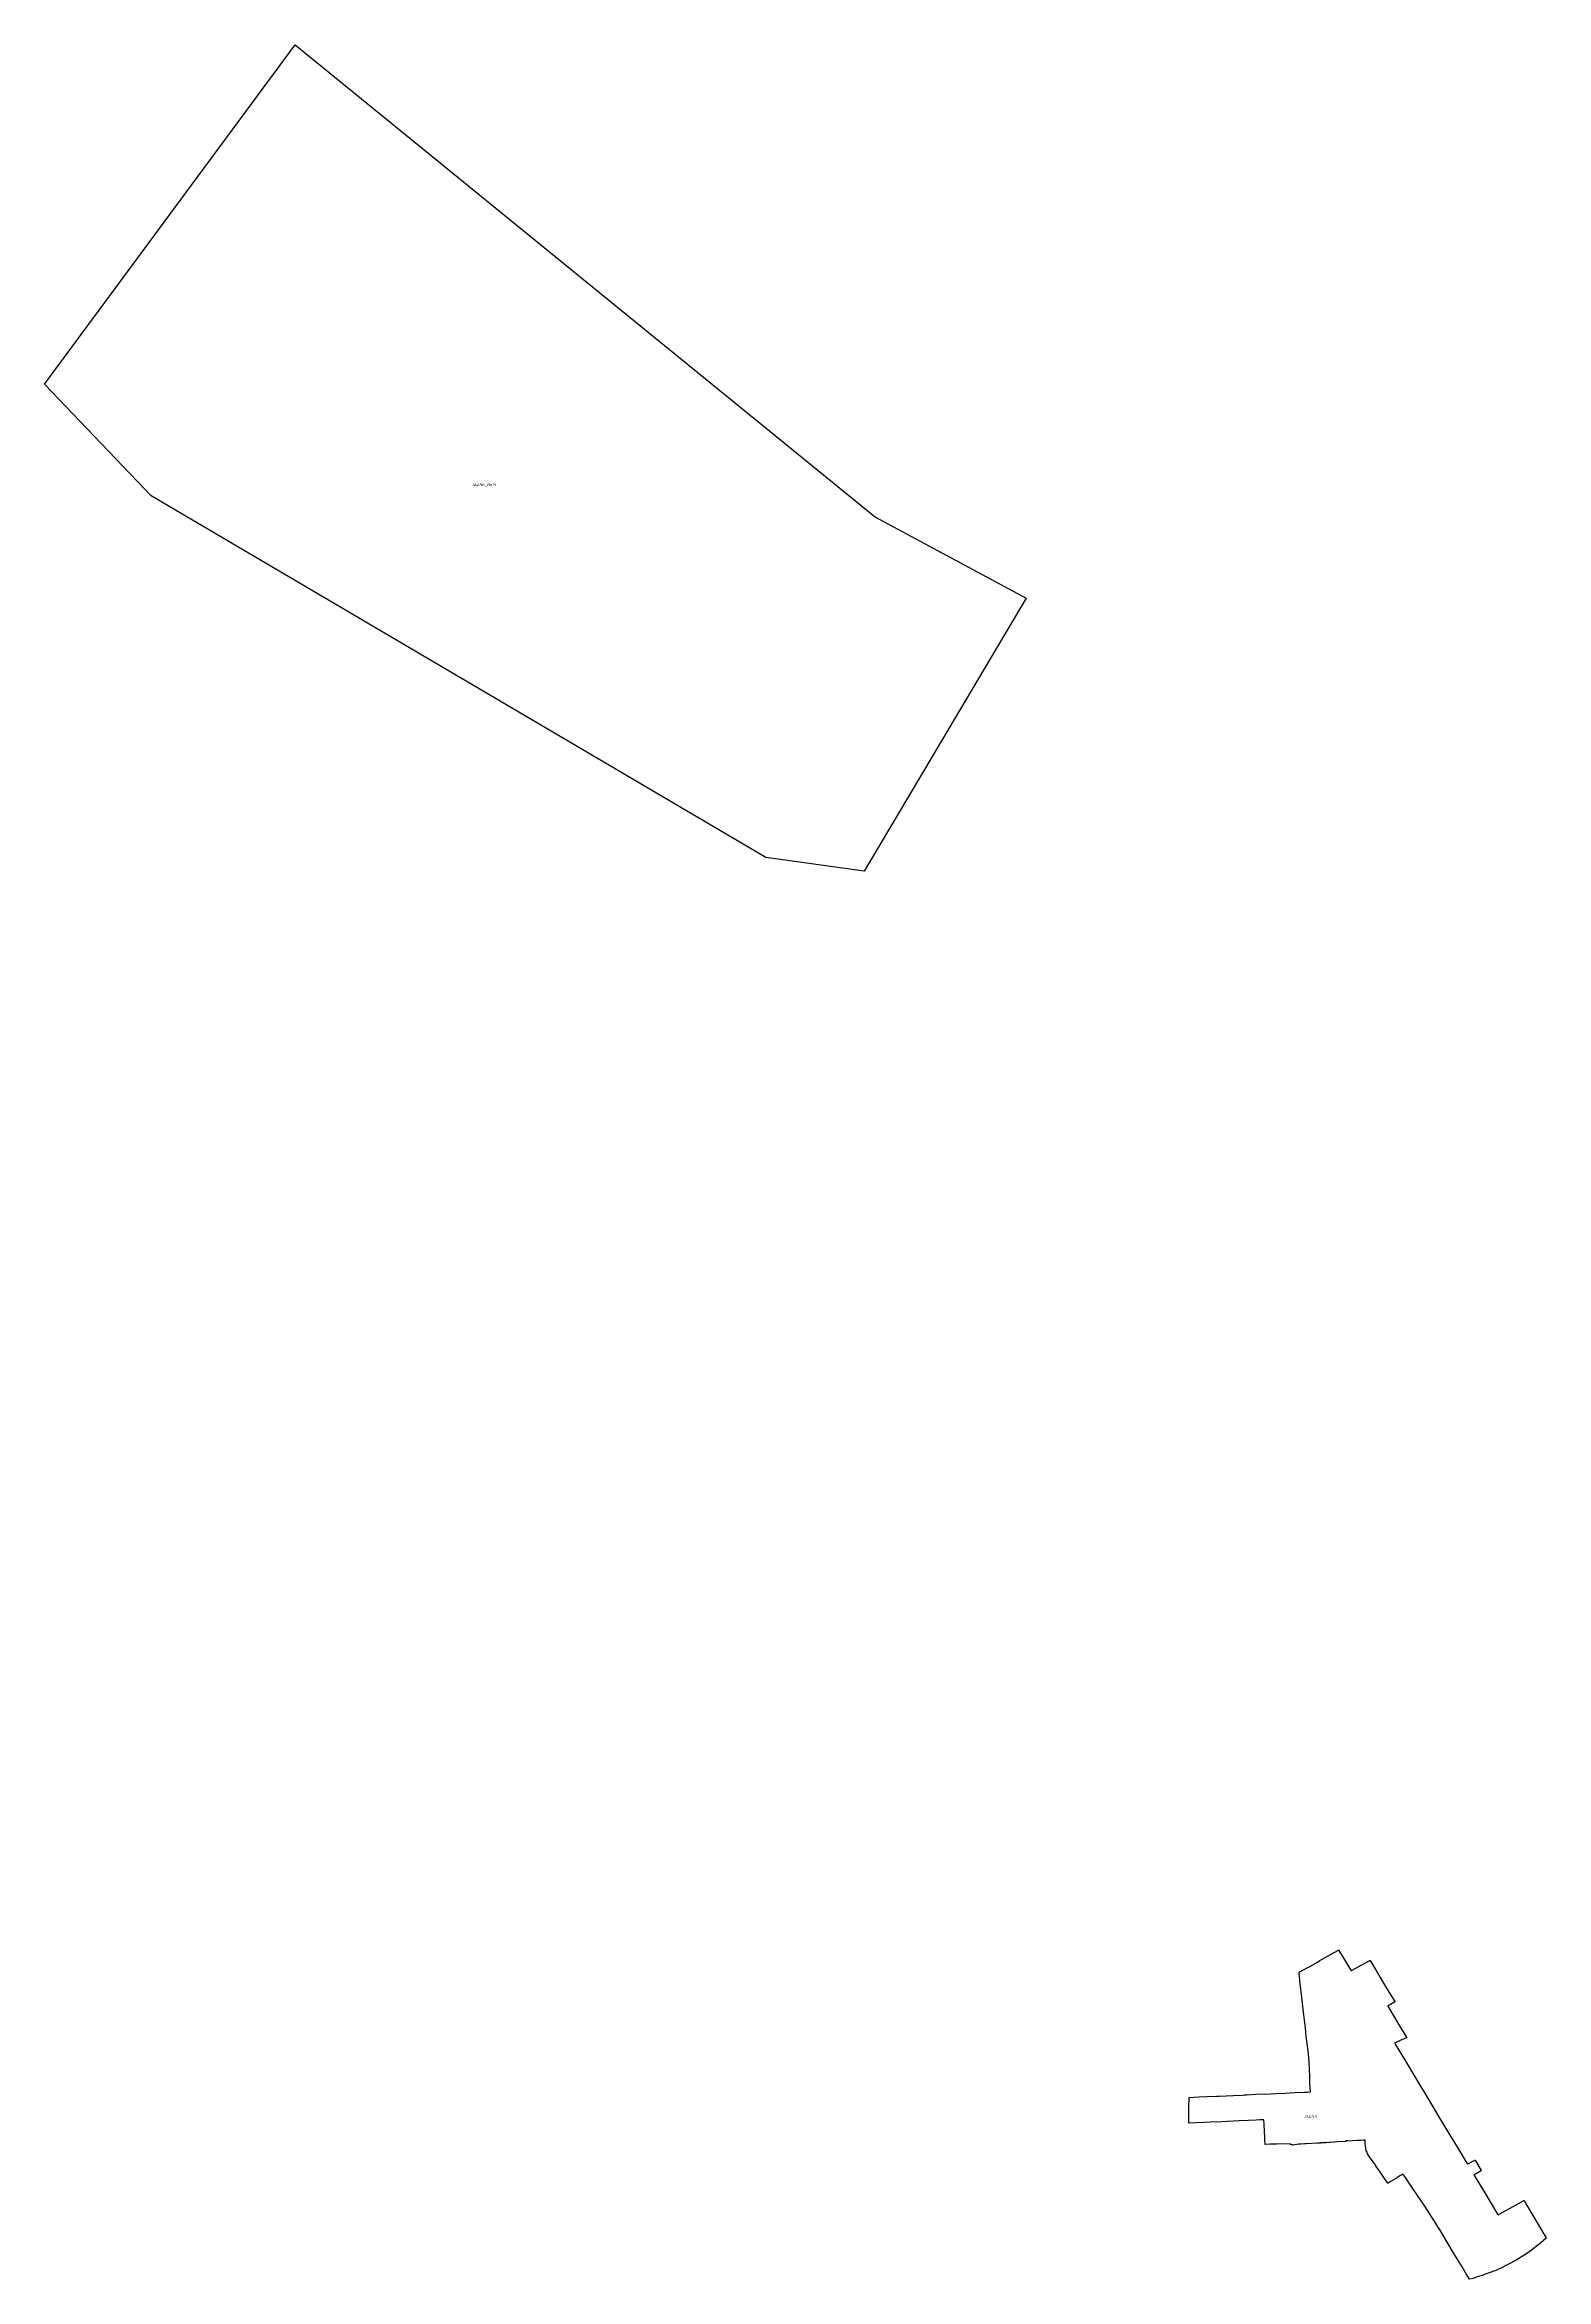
# Model space of a CAD drawing. Header units: inches. Extents: x 0.63 to 3.42, y -0.46 to 2.65.
# Drawn here: x 1.86333 to 1.89687, y -0.42197 to -0.37208 of the extents above; entities that cross this region are included whole.
import ezdxf
from ezdxf.enums import TextEntityAlignment as Align

# ---------------------------------------------------------------- set-up
doc = ezdxf.new("R2010")
doc.units = ezdxf.units.IN
doc.header["$MEASUREMENT"] = 0
doc.layers.add('Polygons', color=163, linetype='Continuous', true_color=0x4576f4)
doc.layers.add('PolygonsAnno', color=252, linetype='Continuous', true_color=0x997681)
doc.styles.add('Times New Roman', font='times.ttf')

msp = doc.modelspace()

# ---------------------------------------------------------------- linework, layer by layer
at = {"layer": 'Polygons'}
for points in [[(1.86893, -0.372084, 0), (1.881891, -0.382632, 0), (1.88525, -0.384443, 0), (1.881636, -0.390538, 0), (1.879435, -0.39023, 0), (1.865709, -0.382156, 0), (1.863333, -0.379661, 0)], [(1.892507, -0.415078, 0), (1.892516, -0.415079, 0), (1.89253, -0.415072, 0), (1.892737, -0.414958, 0), (1.892914, -0.414859, 0), (1.892928, -0.414851, 0), (1.892933, -0.414851, 0), (1.892936, -0.414855, 0), (1.893066, -0.415074, 0), (1.893157, -0.415234, 0), (1.893235, -0.415362, 0), (1.893325, -0.415506, 0), (1.893483, -0.415771, 0), (1.893486, -0.415777, 0), (1.893482, -0.415781, 0), (1.893481, -0.415781, 0), (1.893337, -0.415862, 0), (1.893332, -0.415864, 0), (1.893329, -0.41587, 0), (1.893331, -0.415876, 0), (1.893469, -0.416107, 0), (1.893615, -0.416351, 0), (1.893745, -0.416568, 0), (1.893747, -0.416572, 0), (1.893747, -0.416573, 0), (1.893746, -0.416576, 0), (1.893746, -0.416576, 0), (1.893607, -0.416641, 0), (1.893494, -0.416694, 0), (1.893489, -0.416697, 0), (1.893485, -0.416701, 0), (1.893485, -0.416705, 0), (1.893492, -0.416718, 0), (1.893692, -0.417049, 0), (1.893971, -0.417512, 0), (1.894251, -0.417978, 0), (1.894479, -0.418355, 0), (1.89471, -0.418738, 0), (1.894884, -0.419026, 0), (1.895096, -0.419376, 0), (1.895108, -0.419395, 0), (1.895112, -0.419395, 0), (1.895117, -0.419392, 0), (1.895269, -0.419309, 0), (1.895272, -0.419307, 0), (1.895275, -0.419308, 0), (1.895278, -0.419311, 0), (1.895417, -0.41954, 0), (1.89542, -0.419545, 0), (1.895419, -0.419548, 0), (1.895416, -0.419549, 0), (1.89527, -0.419631, 0), (1.89526, -0.419636, 0), (1.895258, -0.419638, 0), (1.895256, -0.419643, 0), (1.895255, -0.419648, 0), (1.895257, -0.419653, 0), (1.895263, -0.419663, 0), (1.89547, -0.420005, 0), (1.89578, -0.420517, 0), (1.895783, -0.420522, 0), (1.895787, -0.420526, 0), (1.895792, -0.420529, 0), (1.895794, -0.420528, 0), (1.895798, -0.420528, 0), (1.895802, -0.420525, 0), (1.896062, -0.420381, 0), (1.896363, -0.420213, 0), (1.896368, -0.42021, 0), (1.896372, -0.420213, 0), (1.896375, -0.420219, 0), (1.896547, -0.420506, 0), (1.896703, -0.420768, 0), (1.896807, -0.420946, 0), (1.896857, -0.421029, 0), (1.896866, -0.421044, 0), (1.896869, -0.421048, 0), (1.896868, -0.421051, 0), (1.896743, -0.421159, 0), (1.896511, -0.42134, 0), (1.896412, -0.421409, 0), (1.896193, -0.421542, 0), (1.896012, -0.421642, 0), (1.895938, -0.421678, 0), (1.895937, -0.421678, 0), (1.895937, -0.421681, 0), (1.895922, -0.421687, 0), (1.89592, -0.421687, 0), (1.895916, -0.421688, 0), (1.895723, -0.421778, 0), (1.895689, -0.421789, 0), (1.895635, -0.421811, 0), (1.895551, -0.421844, 0), (1.895452, -0.42188, 0), (1.895357, -0.421911, 0), (1.895225, -0.42195, 0), (1.895159, -0.421969, 0), (1.895152, -0.42197, 0), (1.89515, -0.421967, 0), (1.89508, -0.421849, 0), (1.894988, -0.421695, 0), (1.894843, -0.421452, 0), (1.894655, -0.421138, 0), (1.894506, -0.420889, 0), (1.894154, -0.420335, 0), (1.893993, -0.4201, 0), (1.893833, -0.419865, 0), (1.893706, -0.419678, 0), (1.893674, -0.419632, 0), (1.893666, -0.419622, 0), (1.893643, -0.419636, 0), (1.893601, -0.419662, 0), (1.893534, -0.419702, 0), (1.893522, -0.41971, 0), (1.89337, -0.419805, 0), (1.893334, -0.419826, 0), (1.89333, -0.419827, 0), (1.893326, -0.419825, 0), (1.893319, -0.419816, 0), (1.893242, -0.4197, 0), (1.893147, -0.41956, 0), (1.89314, -0.419551, 0), (1.893106, -0.419501, 0), (1.893078, -0.419461, 0), (1.893038, -0.419403, 0), (1.893029, -0.419388, 0), (1.892957, -0.419287, 0), (1.892929, -0.419249, 0), (1.892891, -0.419192, 0), (1.892879, -0.41917, 0), (1.892857, -0.419119, 0), (1.892849, -0.419095, 0), (1.892839, -0.419058, 0), (1.892828, -0.418983, 0), (1.892826, -0.418936, 0), (1.892824, -0.418874, 0), (1.892823, -0.418863, 0), (1.892808, -0.418864, 0), (1.892777, -0.418866, 0), (1.892724, -0.418869, 0), (1.892671, -0.418873, 0), (1.89267, -0.418873, 0), (1.892658, -0.418874, 0), (1.892651, -0.418875, 0), (1.892642, -0.418875, 0), (1.892423, -0.418889, 0), (1.892417, -0.41888, 0), (1.89241, -0.418881, 0), (1.892392, -0.418882, 0), (1.892392, -0.418881, 0), (1.892391, -0.418882, 0), (1.892391, -0.41889, 0), (1.892391, -0.418891, 0), (1.892202, -0.418903, 0), (1.892137, -0.418907, 0), (1.892131, -0.418908, 0), (1.892047, -0.418913, 0), (1.892044, -0.418914, 0), (1.89203, -0.418916, 0), (1.892029, -0.418916, 0), (1.89196, -0.41892, 0), (1.891957, -0.418914, 0), (1.891943, -0.418914, 0), (1.89194, -0.418921, 0), (1.891938, -0.418923, 0), (1.891833, -0.418927, 0), (1.891831, -0.418928, 0), (1.89177, -0.418931, 0), (1.89175, -0.418932, 0), (1.891504, -0.418944, 0), (1.891496, -0.418944, 0), (1.891479, -0.418945, 0), (1.891376, -0.418951, 0), (1.891359, -0.418952, 0), (1.891338, -0.418954, 0), (1.891214, -0.418972, 0), (1.891203, -0.418971, 0), (1.89118, -0.418967, 0), (1.891159, -0.418957, 0), (1.891159, -0.418943, 0), (1.890845, -0.41895, 0), (1.890695, -0.418954, 0), (1.890594, -0.418957, 0), (1.890589, -0.418957, 0), (1.890589, -0.418952, 0), (1.890589, -0.418944, 0), (1.890585, -0.418868, 0), (1.890582, -0.418796, 0), (1.890575, -0.41866, 0), (1.890568, -0.418514, 0), (1.890562, -0.41841, 0), (1.890562, -0.418408, 0), (1.890558, -0.418407, 0), (1.890538, -0.418408, 0), (1.890469, -0.418411, 0), (1.890387, -0.418415, 0), (1.890218, -0.418423, 0), (1.890006, -0.418432, 0), (1.889624, -0.418451, 0), (1.889372, -0.418461, 0), (1.889211, -0.418468, 0), (1.889052, -0.418475, 0), (1.88889, -0.418482, 0), (1.888884, -0.418483, 0), (1.888883, -0.418479, 0), (1.888885, -0.418331, 0), (1.888885, -0.418287, 0), (1.888886, -0.418127, 0), (1.888889, -0.417925, 0), (1.888889, -0.41791, 0), (1.888894, -0.417909, 0), (1.889111, -0.417898, 0), (1.889284, -0.417891, 0), (1.889512, -0.417881, 0), (1.889516, -0.417881, 0), (1.889556, -0.41788, 0), (1.889563, -0.417879, 0), (1.889721, -0.417872, 0), (1.889882, -0.417865, 0), (1.890081, -0.417856, 0), (1.890119, -0.417855, 0), (1.890176, -0.41785, 0), (1.890383, -0.417837, 0), (1.890706, -0.417827, 0), (1.890828, -0.417821, 0), (1.89103, -0.417813, 0), (1.891252, -0.417803, 0), (1.891454, -0.417795, 0), (1.891537, -0.417791, 0), (1.891598, -0.417788, 0), (1.8916, -0.417787, 0), (1.8916, -0.417784, 0), (1.891596, -0.417698, 0), (1.89159, -0.417567, 0), (1.891588, -0.417514, 0), (1.891585, -0.417432, 0), (1.891579, -0.417288, 0), (1.89157, -0.417111, 0), (1.891557, -0.416947, 0), (1.891535, -0.416755, 0), (1.891509, -0.416541, 0), (1.891488, -0.41636, 0), (1.89146, -0.416117, 0), (1.891455, -0.416071, 0), (1.891447, -0.416005, 0), (1.891424, -0.415808, 0), (1.891408, -0.415668, 0), (1.891375, -0.415383, 0), (1.891356, -0.415212, 0), (1.891351, -0.415154, 0), (1.891348, -0.415125, 0), (1.891348, -0.415119, 0), (1.891351, -0.415117, 0), (1.891365, -0.415107, 0), (1.891543, -0.415007, 0), (1.891641, -0.414955, 0), (1.891735, -0.414902, 0), (1.891814, -0.414853, 0), (1.891866, -0.414824, 0), (1.892063, -0.414713, 0), (1.892226, -0.41462, 0), (1.892231, -0.414618, 0), (1.892234, -0.41462, 0), (1.892238, -0.414627, 0), (1.892356, -0.414826, 0), (1.8925, -0.415067, 0)]]:
    msp.add_polyline3d(points, close=True, dxfattribs=at)

# ---------------------------------------------------------------- texts
at = {"layer": 'PolygonsAnno', "color": 1, "style": 'Times New Roman'}
for s, p in [('JAZAN_NEW', (1.872885, -0.38195)), ('JAZAN', (1.891462, -0.418378))]:
    msp.add_text(s, height=0.0000591, dxfattribs=at).set_placement(p, align=Align.BOTTOM_LEFT)

doc.saveas('drawing.dxf')
